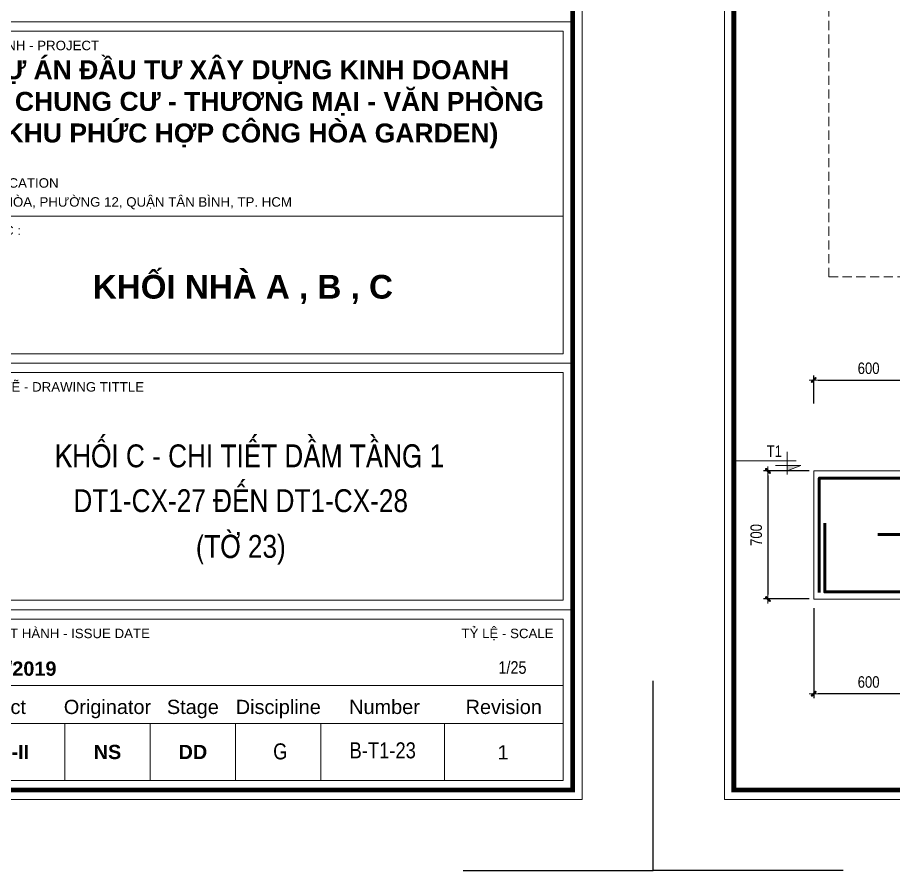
# Model space of a CAD drawing. Header units: millimetres. Extents: x 397144 to 8960116, y 345581 to 674207.
# Drawn here: x 4993785 to 4998572, y 602096 to 606760 of the extents above; entities that cross this region are included whole.
import ezdxf
from ezdxf.enums import TextEntityAlignment as Align
from ezdxf.xclip import XClip

# ---------------------------------------------------------------- set-up
doc = ezdxf.new("R2010")
doc.units = ezdxf.units.MM
doc.header["$XCLIPFRAME"] = 0
doc.header["$PDSIZE"] = -10
doc.linetypes.add('CENTER', pattern=[2, 1.25, -0.25, 0.25, -0.25])
doc.linetypes.add('HIDDEN', pattern=[0.375, 0.25, -0.125])
doc.layers.get('0').update_dxf_attribs({"linetype": 'CONTINUOUS'})
doc.layers.get('Defpoints').update_dxf_attribs({"color": 12, "linetype": 'CONTINUOUS'})
for name, color, linetype, lineweight in [('CHUNHO', 7, 'CENTER', 13), ('CTHEP', 2, 'CONTINUOUS', 50), ('DBAO', 3, 'CONTINUOUS', 20), ('DGIONG', 4, 'CONTINUOUS', 13), ('KTH', 150, 'CONTINUOUS', 5), ('Net khuat', 8, 'HIDDEN', 13), ('STICK', 1, 'CONTINUOUS', 9), ('TEXT', 7, 'CONTINUOUS', 15)]:
    doc.layers.add(name, color=color, linetype=linetype, lineweight=lineweight)
doc.layers.add('HATCH', color=7, linetype='CONTINUOUS', lineweight=5, true_color=0x2491ff)
doc.styles.add('CHG_XX_Khung ten$0$A1 BORDER$0$ARIAL', font='arial.ttf')
doc.styles.add('CHG_XX_Khung ten$0$A1 BORDER$0$Arial - Bold', font='arialbd.ttf', dxfattribs={"height": 2.5})
doc.styles.add('CHG_XX_Khung ten$0$arial', font='arial.ttf')
doc.styles.add('Star-HelCon', font='VHELVCN_0.TTF')
doc.styles.add('TTP-HelCon', font='VHELVCN_0.TTF')
doc.dimstyles.new('TTP-25', dxfattribs={"dimscale": 25, "dimtxt": 2.5, "dimasz": 1, "dimexe": 1, "dimexo": 1, "dimgap": 0.09, "dimtad": 0, "dimdec": 4, "dimrnd": 5, "dimzin": 9, "dimdsep": 46, "dimtxsty": 'TTP-HelCon', "dimblk": 'Stick1', "dimcen": 0.09, "dimdle": 1.5, "dimclrd": 256, "dimclre": 256, "dimclrt": 7, "dimadec": 0, "dimazin": 0, "dimtfac": 1, "dimtdec": 4, "dimtmove": 0, "dimatfit": 3, "dimldrblk": '_ArchTick1', "dimfxl": 1, "dimtvp": 1, "dimtolj": 1, "dimtzin": 0, "dimarcsym": 0})

# ---------------------------------------------------------------- blocks, each defined once
blk = doc.blocks.new('CHG_XX_Khung ten')
for p, q in [((687, 179), (824, 179)), ((687, 107), (824, 107)), ((687, 55), (824, 55))]:
    blk.add_line(p, q)
at = {"linetype": 'Continuous'}
for p, q in [((689, 39), (822, 39)), ((716.98, 31), (716.98, 19)), ((734.98, 31), (734.98, 19)), ((752.98, 31), (752.98, 19)), ((770.98, 31), (770.98, 19)), ((797, 31), (797, 19))]:
    blk.add_line(p, q, dxfattribs=at)
blk.add_lwpolyline([(15, 579), (826, 579), (826, 15), (15, 15)], close=True)
at = {"color": 4, "linetype": 'Continuous', "const_width": 1}
blk.add_lwpolyline([(17, 577), (824, 577), (824, 17), (17, 17)], close=True, dxfattribs=at)
at = {"linetype": 'Continuous'}
for points in [[(689, 177), (822, 177), (822, 138), (689, 138)], [(689, 109), (822, 109), (822, 138), (689, 138)], [(689, 105), (822, 105), (822, 57), (689, 57)], [(689, 53), (822, 53), (822, 31), (689, 31)], [(822, 19), (689, 19), (689, 31), (822, 31)]]:
    blk.add_lwpolyline(points, close=True, dxfattribs=at)
at = {"layer": 'Defpoints', "color": 1, "ltscale": 2}
for points in [[(40.06, 0), (0, 0), (0, 40)], [(800.94, 0), (841, 0), (841, 40)]]:
    blk.add_lwpolyline(points, dxfattribs=at)
at = {"style": 'CHG_XX_Khung ten$0$A1 BORDER$0$ARIAL'}
for s, p in [('CÔNG TRÌNH - PROJECT', (691, 174)), ('VỊ TRÍ - LOCATION', (691, 145)), ('20 CỘNG HÒA, PHƯỜNG 12, QUẬN TÂN BÌNH, TP. HCM', (691, 141)), ('HẠNG MỤC :', (691, 135)), ('TÊN BẢN VẼ - DRAWING TITTLE', (691, 102)), ('NGÀY PHÁT HÀNH - ISSUE DATE', (691, 50))]:
    blk.add_text(s, height=2, dxfattribs=at).set_placement(p, align=Align.MIDDLE_LEFT)
blk.add_text('TỶ LỆ - SCALE', height=2, dxfattribs=at).set_placement((820, 50), align=Align.MIDDLE_RIGHT)
for s, style, p in [('12/08/2019', 'CHG_XX_Khung ten$0$A1 BORDER$0$Arial - Bold', (704.75, 42.57)), ('Project', 'CHG_XX_Khung ten$0$A1 BORDER$0$ARIAL', (702.28, 34.5)), ('Originator', 'CHG_XX_Khung ten$0$A1 BORDER$0$ARIAL', (725.98, 34.5)), ('Stage', 'CHG_XX_Khung ten$0$A1 BORDER$0$ARIAL', (743.98, 34.5)), ('Discipline', 'CHG_XX_Khung ten$0$A1 BORDER$0$ARIAL', (761.98, 34.5)), ('Number', 'CHG_XX_Khung ten$0$A1 BORDER$0$ARIAL', (784.37, 34.5)), ('Revision', 'CHG_XX_Khung ten$0$A1 BORDER$0$ARIAL', (809.5, 34.5)), ('CHG-II', 'CHG_XX_Khung ten$0$A1 BORDER$0$Arial - Bold', (702.94, 25)), ('NS', 'CHG_XX_Khung ten$0$A1 BORDER$0$Arial - Bold', (725.98, 25)), ('DD', 'CHG_XX_Khung ten$0$A1 BORDER$0$Arial - Bold', (743.98, 25)), ('1', 'CHG_XX_Khung ten$0$arial', (809.36, 24.93))]:
    blk.add_text(s, height=3, dxfattribs=dict(style=style)).set_placement(p, align=Align.MIDDLE_CENTER)
at = {"attachment_point": 2, "style": 'CHG_XX_Khung ten$0$A1 BORDER$0$Arial - Bold'}
for s, insert, char_height, width in [('DỰ ÁN ĐẦU TƯ XÂY DỰNG KINH DOANH\\PKHU CHUNG CƯ - THƯƠNG MẠI - VĂN PHÒNG\\P(KHU PHỨC HỢP CÔNG HÒA GARDEN)', (755.4, 170.88), 4, 159.8745), ('KHỐI NHÀ A , B , C', (754.52, 125.61), 5, 104.1229)]:
    blk.add_mtext(s, dxfattribs=dict(at, insert=insert, char_height=char_height, width=width))
blk = doc.blocks.new('Stick1')
at = {"layer": 'STICK'}
h = blk.add_hatch(color=256, dxfattribs=at)
edge = h.paths.add_edge_path()
edge.add_line((0.3, 0.5), (-0.5, -0.3))
edge.add_arc((-0.4, -0.4), 0.141, 135, 315)
edge.add_line((-0.3, -0.5), (0.5, 0.3))
edge.add_arc((0.4, 0.4), 0.141, 315, 495)
blk.add_line((1, 0), (-1, 0), dxfattribs=at)
blk.add_lwpolyline([(0.3, 0.5), (-0.5, -0.3, 1), (-0.3, -0.5), (0.5, 0.3, 1), (0.3, 0.5, 1)], format="xyb", dxfattribs=at)
blk = doc.blocks.new('*D1522')
at = {"layer": 'Defpoints', "color": 0, "transparency": 16777216}
for p in [(4998135.8, 604280.9), (4997885.8, 603580.9), (4998135.8, 603580.9)]:
    blk.add_point(p, dxfattribs=at)
at = {"layer": 'KTH', "lineweight": -2, "transparency": 16777216}
for p, q in [((4998110.8, 604280.9), (4997860.8, 604280.9)), ((4997885.8, 604255.9), (4997885.8, 603605.9)), ((4998110.8, 603580.9), (4997860.8, 603580.9))]:
    blk.add_line(p, q, dxfattribs=at)
at = {"layer": 'KTH', "lineweight": -2, "transparency": 16777216, "xscale": 25, "yscale": 25, "zscale": 25}
for p, rotation in [((4997885.8, 604280.9), 90), ((4997885.8, 603580.9), 270)]:
    blk.add_blockref('Stick1', p, dxfattribs=dict(at, rotation=rotation))
at = {"layer": 'KTH', "color": 7, "transparency": 16777216, "insert": (4997822, 603930.9), "char_height": 62.5, "attachment_point": 5, "rotation": 90, "style": 'TTP-HelCon'}
blk.add_mtext('\\A1;700', dxfattribs=at)
blk = doc.blocks.new('_ArchTick1')
at = {"color": 0, "const_width": 3.81}
blk.add_lwpolyline([(-12.7, -12.7), (12.7, 12.7)], dxfattribs=at)
blk = doc.blocks.new('CODE')
at = {"layer": 'DBAO'}
for p, q in [((-62.5, -20), (-62.5, 105)), ((-112.5, 55), (223.6, 55)), ((-62.5, 0), (-137.5, 30)), ((-137.5, 30), (0, 30)), ((-137.5, 0), (0, 0))]:
    blk.add_line(p, q, dxfattribs=at)
at = {"layer": 'HATCH', "color": 1}
blk.add_solid([(-62.5, 0), (-137.5, 30), (-62.5, 30)], dxfattribs=at)
blk = doc.blocks.new('*D1526')
at = {"layer": 'Defpoints', "color": 0, "transparency": 16777216}
for p in [(4998735.8, 604778.1), (4998135.8, 604625), (4998735.8, 604625)]:
    blk.add_point(p, dxfattribs=at)
at = {"layer": 'KTH', "lineweight": -2, "transparency": 16777216}
for p, q in [((4998135.8, 604650), (4998135.8, 604803.1)), ((4998735.8, 604650), (4998735.8, 604803.1)), ((4998160.8, 604778.1), (4998710.8, 604778.1))]:
    blk.add_line(p, q, dxfattribs=at)
at = {"layer": 'KTH', "lineweight": -2, "transparency": 16777216, "xscale": 25, "yscale": 25, "zscale": 25, "rotation": 180}
blk.add_blockref('Stick1', (4998135.8, 604778.1), dxfattribs=at)
at = {"layer": 'KTH', "lineweight": -2, "transparency": 16777216, "xscale": 25, "yscale": 25, "zscale": 25}
blk.add_blockref('Stick1', (4998735.8, 604778.1), dxfattribs=at)
at = {"layer": 'KTH', "color": 7, "transparency": 16777216, "insert": (4998435.8, 604841.9), "char_height": 62.5, "attachment_point": 5, "style": 'TTP-HelCon'}
blk.add_mtext('\\A1;600', dxfattribs=at)
blk = doc.blocks.new('*D1544')
at = {"layer": 'Defpoints', "color": 0, "transparency": 16777216}
for p in [(4998135.8, 603555.6), (4998735.8, 603582.7), (4998135.8, 603062.7)]:
    blk.add_point(p, dxfattribs=at)
at = {"layer": 'KTH', "lineweight": -2, "transparency": 16777216}
for p, q in [((4998735.8, 603557.7), (4998735.8, 603037.7)), ((4998135.8, 603530.6), (4998135.8, 603037.7)), ((4998710.8, 603062.7), (4998160.8, 603062.7))]:
    blk.add_line(p, q, dxfattribs=at)
at = {"layer": 'KTH', "lineweight": -2, "transparency": 16777216, "xscale": 25, "yscale": 25, "zscale": 25, "rotation": 180}
blk.add_blockref('Stick1', (4998135.8, 603062.7), dxfattribs=at)
at = {"layer": 'KTH', "lineweight": -2, "transparency": 16777216, "xscale": 25, "yscale": 25, "zscale": 25}
blk.add_blockref('Stick1', (4998735.8, 603062.7), dxfattribs=at)
at = {"layer": 'KTH', "color": 7, "transparency": 16777216, "insert": (4998435.8, 603126.5), "char_height": 62.5, "attachment_point": 5, "style": 'TTP-HelCon'}
blk.add_mtext('\\A1;600', dxfattribs=at)
blk = doc.blocks.new('*D1588')
at = {"layer": 'Defpoints', "color": 0, "transparency": 16777216}
for p in [(5091146.5, 532059.7), (5081646.5, 531958.5), (5091146.5, 531861.7)]:
    blk.add_point(p, dxfattribs=at)
at = {"layer": 'KTH', "lineweight": -2, "transparency": 16777216}
for p, q in [((5091146.5, 532034.7), (5091146.5, 531836.7)), ((5081646.5, 531933.5), (5081646.5, 531836.7)), ((5081671.5, 531861.7), (5091121.5, 531861.7))]:
    blk.add_line(p, q, dxfattribs=at)
at = {"layer": 'KTH', "lineweight": -2, "transparency": 16777216, "xscale": 25, "yscale": 25, "zscale": 25, "rotation": 180}
blk.add_blockref('Stick1', (5081646.5, 531861.7), dxfattribs=at)
at = {"layer": 'KTH', "lineweight": -2, "transparency": 16777216, "xscale": 25, "yscale": 25, "zscale": 25}
blk.add_blockref('Stick1', (5091146.5, 531861.7), dxfattribs=at)
at = {"layer": 'KTH', "color": 7, "transparency": 16777216, "insert": (5086396.5, 531925.5), "char_height": 62.5, "attachment_point": 5, "style": 'TTP-HelCon'}
blk.add_mtext('\\A1;9500', dxfattribs=at)
blk = doc.blocks.new('CX28')
at = {"layer": 'KTH'}
dim = blk.add_linear_dim(base=(5091146.45717, 531861.66974), p1=(5081646.45717, 531958.52092), p2=(5091146.45717, 532059.65275), angle=180, dimstyle='TTP-25', override={"dimtmove": 1}, dxfattribs=at)
dim.commit()
dim.dimension.update_dxf_attribs({"geometry": '*D1588', "text_midpoint": (5086396.45717, 531925.50307)})

msp = doc.modelspace()

# ---------------------------------------------------------------- linework, layer by layer
at = {"layer": 'CTHEP'}
msp.add_line((4998485.79672, 603932.68042), (5014771.21513, 603932.66074), dxfattribs=at)
for points in [[(5014954.57991, 603613.46123), (5014954.57991, 604241.64844), (4998165.79672, 604241.71318), (4998165.79672, 603615.45069)], [(4998196.16551, 603619.72402), (5014920.50449, 603619.64865), (5014920.50449, 604142.52416)], [(4998196.16551, 603996.1141), (4998196.16551, 603619.72402), (4998196.16551, 603619.72402), (4998196.16551, 603619.72402)]]:
    msp.add_lwpolyline(points, dxfattribs=at)
at = {"layer": 'DBAO'}
msp.add_lwpolyline([(5007185.79672, 603580.61355), (5014984.57992, 603580.60604), (5014984.57992, 604280.60275), (4998135.79672, 604280.62558), (4998135.79672, 603580.62446), (5006585.79672, 603580.61419)], dxfattribs=at)
at = {"layer": 'DGIONG'}
msp.add_lwpolyline([(4997699.5516, 617054.8672), (5015069.15702, 617054.8672), (5015069.15702, 602536.98804), (4997699.5516, 602536.98804)], close=True, dxfattribs=at)
at = {"layer": 'Net khuat', "ltscale": 200}
msp.add_lwpolyline([(4998218.85461, 607159.79346), (5001568.5746, 607159.79346), (5001568.5746, 605341.50131), (4998218.85461, 605341.50131)], close=True, dxfattribs=at)

# ---------------------------------------------------------------- block references
at = {"layer": 'KTH', "linetype": 'Continuous', "xscale": -1}
msp.add_blockref('CODE', (4997927.49444, 604280.88391), dxfattribs=at)

# ---------------------------------------------------------------- texts
at = {"layer": 'CHUNHO', "style": 'Star-HelCon'}
for s, height, p in [('1/25', 68.75, (4996489.77427, 603171.8704)), ('G', 87.5, (4995221.29494, 602703.79274))]:
    msp.add_text(s, height=height, dxfattribs=at).set_placement(p, align=Align.CENTER)
at = {"layer": 'TEXT', "style": 'TTP-HelCon'}
msp.add_text('T1', height=62.5, dxfattribs=at).set_placement((4997962.15886, 604357.8789), align=Align.RIGHT)

# ---------------------------------------------------------------- dimensions: what is measured, and where the dimension line sits
at = {"layer": 'KTH'}
for base, p1, p2, angle, picture, middle in [((4998735.79412, 604778.1151), (4998135.79672, 604625.01838), (4998735.79412, 604625.01838), 180, '*D1526', (4998435.79542, 604841.94844)), ((4997885.79672, 603580.88391), (4998135.79672, 604280.88391), (4998135.79672, 603580.88391), 270, '*D1522', (4997821.96339, 603930.88391))]:
    dim = msp.add_linear_dim(base=base, p1=p1, p2=p2, angle=angle, dimstyle='TTP-25', override={"dimtmove": 1}, dxfattribs=at)
    dim.commit()
    dim.dimension.update_dxf_attribs({"geometry": picture, "text_midpoint": middle})
dim = msp.add_linear_dim(base=(4998135.79672, 603062.66371), p1=(4998735.79812, 603582.73773), p2=(4998135.79672, 603555.62446), dimstyle='TTP-25', override={"dimtmove": 1}, dxfattribs=at)
dim.commit()
dim.dimension.update_dxf_attribs({"geometry": '*D1544', "text_midpoint": (4998435.79742, 603126.49704)})

# ---------------------------------------------------------------- next in the draw order: block references
at = {"layer": 'KTH', "ltscale": 0.8, "xscale": 25.92478421702978, "yscale": 25.92478421702978, "zscale": 25.92478421702978}
msp.add_blockref('CHG_XX_Khung ten', (4975456.08674, 602096.26671), dxfattribs=at)

# ---------------------------------------------------------------- next in the draw order: block references
at = {"layer": 'DBAO'}
ref = msp.add_blockref('CX28', (-92613.77133, 74707.18727), dxfattribs=at)
XClip(ref).set_block_clipping_path([(5068715.8839562088, 531416.7996376278), (5082106.5128446845, 533729.3399608198)])
at = {"layer": 'KTH', "ltscale": 0.8, "xscale": 25.92478421702978, "yscale": 25.92478421702978, "zscale": 25.92478421702978}
msp.add_blockref('CHG_XX_Khung ten', (4997258.83027, 602096.26671), dxfattribs=at)

# ---------------------------------------------------------------- next in the draw order: texts
at = {"layer": 'CHUNHO', "style": 'Star-HelCon'}
for s, height, p in [('KHOÁI C - CHI TIEÁT DAÀM TAÀNG 1', 125, (4995052.77453, 604300.82001)), ('DT1-CX-27 ÑEÁN DT1-CX-28', 125, (4995004.95362, 604055.75805)), ('(TÔØ 23)', 125, (4995004.95362, 603805.82104)), ('B-T1-23', 87.5, (4995780.88397, 602709.44501))]:
    msp.add_text(s, height=height, dxfattribs=at).set_placement(p, align=Align.CENTER)

doc.saveas('drawing.dxf')
